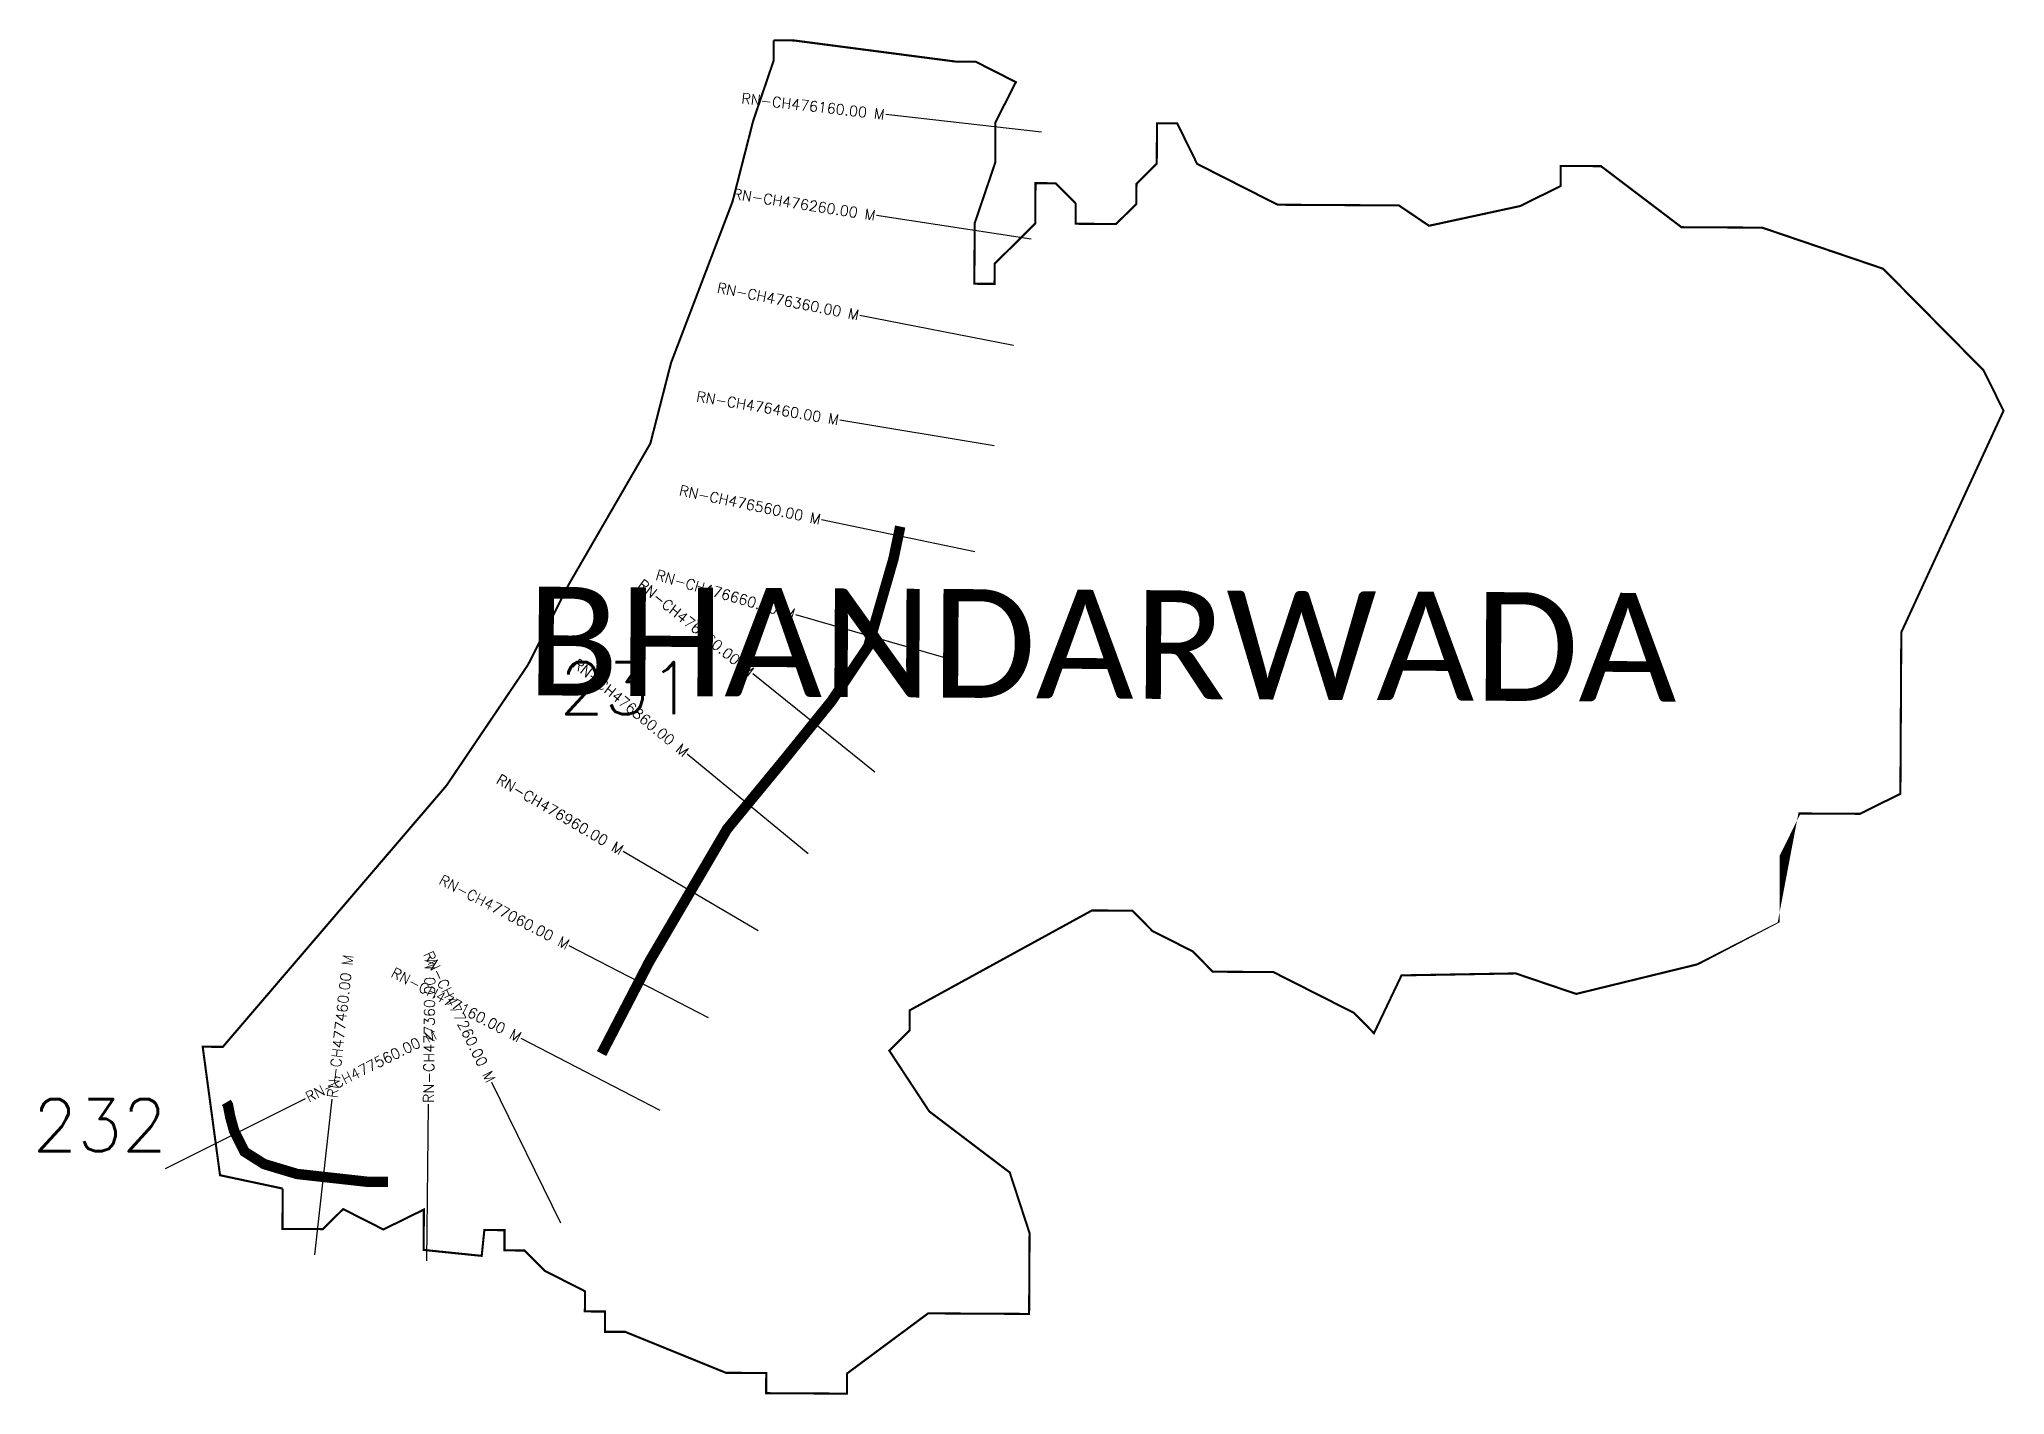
# Model space of a CAD drawing. Header units: metres. Extents: x 312637 to 314519, y 1902204 to 1903501.
import ezdxf
from ezdxf.enums import TextEntityAlignment as Align

# ---------------------------------------------------------------- set-up
doc = ezdxf.new("R2010")
doc.units = ezdxf.units.M
for name, color, linetype in [('ARTIFICIALLY PROTECTED', 4, 'Continuous'), ('CS', 134, 'Continuous'), ('CSMark', 6, 'Continuous'), ('VILLAGE NAME', 250, 'Continuous')]:
    doc.layers.add(name, color=color, linetype=linetype)
doc.styles.get("Standard").update_dxf_attribs({"font": 'simplex.shx'})

msp = doc.modelspace()

# ---------------------------------------------------------------- linework, layer by layer
at = {"color": 6, "const_width": 2, "flags": 128}
for points in [[(313340.6875141465, 1903500.429345704), (313360.0589936492, 1903500.319866607), (313514.631686147, 1903480.132191677), (313533.945167208, 1903480.023040361), (313572.4974941654, 1903460.444689194), (313552.9308665409, 1903421.915447421), (313552.7122361282, 1903383.230486857), (313533.070973339, 1903325.341196548), (313532.7431916103, 1903267.342754923), (313552.0566726718, 1903267.233603608), (313552.1658239873, 1903286.547084669), (313591.0694149637, 1903325.01341482), (313591.2880453764, 1903363.698375383), (313610.6015264374, 1903363.589224068), (313629.8635268429, 1903344.108265468), (313629.7543755274, 1903324.794784407), (313668.4393360912, 1903324.576153994), (313687.8619684677, 1903343.78048374), (313687.9714475649, 1903363.151963243), (313707.3940799414, 1903382.356292988), (313707.6127103542, 1903421.041253552), (313726.9841898568, 1903420.931774455), (313746.0790405052, 1903382.137662576), (313823.1723327783, 1903343.015768968), (313939.2272144695, 1903342.35987773), (313968.0882847455, 1903322.882669696), (314055.2242616098, 1903341.733313494), (314094.0185373799, 1903360.857163364), (314094.1276886953, 1903380.170644425), (314132.7546508175, 1903379.952341794), (314209.7967902168, 1903321.516639343), (314287.1087129026, 1903321.0797063), (314402.8869657394, 1903281.73918228), (314499.023955787, 1903184.50936795), (314518.1771326587, 1903145.772926731), (314420.291754873, 1902933.639053434), (314419.417561004, 1902778.957209621), (314380.623121343, 1902759.804360531), (314322.6246797183, 1902760.132142259), (314302.983416929, 1902702.24285195), (314302.9834169291, 1902644.244410325), (314225.1218232093, 1902615.682450338), (314108.9610490957, 1902587.338792982), (314051.0717587864, 1902606.980055771), (313941.7468028101, 1902605.101588091), (313915.375614306, 1902549.7466567), (313896.1716123422, 1902569.227287518), (313819.0199938457, 1902608.291510466), (313761.021552221, 1902608.619292194), (313741.8175502571, 1902628.099923012), (313703.2417410089, 1902647.632034486), (313684.0374112633, 1902667.054666862), (313645.3524506996, 1902667.273297275), (313470.8110414661, 1902571.631238712), (313470.701562369, 1902552.25975921), (313451.2789299924, 1902533.055429464), (313489.5781103863, 1902474.838685208), (313566.6202497856, 1902416.402982758), (313585.6059491184, 1902358.295389818), (313585.1686882931, 1902280.925468691), (313488.4852861046, 1902281.471880832), (313410.8455816906, 1902223.91037225), (313410.7364303751, 1902204.596891189), (313333.3665092477, 1902205.034152015), (313333.4756605631, 1902224.347633076), (313294.8486984411, 1902224.565935707), (313198.3839266652, 1902263.797308411), (313179.0124471626, 1902263.797308412), (313179.122217186, 1902283.220265073), (313159.808117417, 1902283.329419885), (313159.9172687325, 1902302.642900946), (313121.341787266, 1902322.233010862), (313102.1374575204, 1902341.655643238), (313082.8239764594, 1902341.764794553), (313082.8239764594, 1902361.136892784), (313063.5619760539, 1902361.245753153), (313061.0337201842, 1902336.519128039), (313005.4540553319, 1902342.202055379), (313005.6726857446, 1902380.887015943), (312966.8785738655, 1902361.792165294), (312928.3607630588, 1902381.323948986), (312908.8801322407, 1902362.119947023), (312870.2531701186, 1902362.338249653), (312870.4714727495, 1902400.965211776)], [(313027.2809666846, 1902786.824954442), (313105.3064512684, 1902902.384576866), (313144.4283448758, 1902979.47786914), (313222.5053101152, 1903114.409298848), (313242.3137226615, 1903191.611742437), (313301.1863581554, 1903345.965804522), (313320.9371000418, 1903423.226574334), (313340.578362831, 1903481.115864643), (313340.6875141465, 1903500.429345704)], [(312870.4714727495, 1902400.965211776), (312810.4774917513, 1902413.743776463), (312793.8665941756, 1902536.770835353), (312813.1800752367, 1902536.661684038), (313027.2809666846, 1902786.824954442), (313027.2809666846, 1902786.824954442), (313027.2809666846, 1902786.824954442)]]:
    msp.add_lwpolyline(points, dxfattribs=at)
at = {"layer": 'ARTIFICIALLY PROTECTED', "const_width": 10, "flags": 128}
for points in [[(313461.7650854607, 1903034.87610095), (313455.3153097297, 1903004.000394031), (313431.0938955832, 1902920.073439512), (313396.1077453123, 1902867.888255069), (313350.4947906245, 1902811.455699782), (313295.9454990709, 1902745.207320892), (313221.6315109366, 1902618.536882314), (313175.8332399519, 1902530.221521032)], [(312971.2774310566, 1902407.304755376), (312950.9983355777, 1902407.522684254), (312884.1673917829, 1902414.955962867), (312852.5560211489, 1902424.468889092), (312833.8609697044, 1902436.359857054), (312824.0041576771, 1902456.064878832), (312820.3133476993, 1902469.289129455), (312818.0405059901, 1902480.915111285), (312816.5125179788, 1902483.517156623)]]:
    msp.add_lwpolyline(points, dxfattribs=at)
at = {"layer": 'CS'}
for p, q in [((313596.9233772546, 1903412.371484245), (313447.8856925973, 1903429.335226521)), ((313587.1994280686, 1903309.97570561), (313438.9191170051, 1903332.624090782)), ((313570.2699327729, 1903208.252182047), (313423.0682026235, 1903237.090535693)), ((313551.8631571962, 1903112.120867436), (313403.9061045215, 1903136.792927824)), ((313533.3473697217, 1903010.765248365), (313386.5167897516, 1903041.437398365)), ((313505.9064790299, 1902908.817931422), (313361.7882990529, 1902950.410601451)), ((313437.3121032938, 1902799.555756167), (313320.6540912819, 1902893.847368908)), ((313373.6353772288, 1902721.569808433), (313257.8388109797, 1902816.917358192)), ((313325.7882860014, 1902647.85917464), (313196.4098464075, 1902723.761871353)), ((313278.0819728287, 1902564.476675479), (313144.9219485338, 1902633.530335265)), ((313232.0461999415, 1902475.703326027), (313098.8861754551, 1902544.756985443)), ((312758.1390859709, 1902420.090983453), (312892.2914497392, 1902487.196447429)), ((312901.2266864925, 1902337.596053635), (312917.8082021201, 1902486.676747689)), ((313136.7351542896, 1902367.953667325), (313070.670037786, 1902502.62140801)), ((313008.4523492103, 1902331.90092526), (313010.0642275975, 1902481.892264503))]:
    msp.add_line(p, q, dxfattribs=at)

# ---------------------------------------------------------------- texts
at = {"char_height": 50, "attachment_point": 1}
for s, insert in [('231', (313135.6239556944, 1902905.102149992)), ('232', (312631.0143772482, 1902486.722450425))]:
    msp.add_mtext_dynamic_manual_height_columns(s, width=84.3741295307409, gutter_width=1, heights=[74.18822369209585], dxfattribs=dict(at, insert=insert))
at = {"layer": 'CSMark'}
for s, rotation, p in [('RN-CH476160.00 M', 353.5064354556388, (313446.8921080329, 1903429.448318136)), ('RN-CH476260.00 M', 351.3157415149498, (313437.930581598, 1903332.775080017)), ('RN-CH476360.00 M', 348.9155469006235, (313422.0868577558, 1903237.282791384)), ('RN-CH476460.00 M', 350.5329486629528, (313402.9197241703, 1903136.957408227)), ('RN-CH476560.00 M', 348.200881023873, (313385.5379192185, 1903041.641879365)), ('RN-CH476760.00 M', 321.0522994790496, (313319.8763712018, 1902894.47597966)), ('RN-CH476660.00 M', 343.9018001514209, (313360.8275111864, 1902950.687885917)), ('RN-CH476860.00 M', 320.5317649402183, (313257.0668338714, 1902817.553008523)), ('RN-CH476960.00 M', 329.6010486423724, (313195.5473234769, 1902724.267889331)), ('RN-CH477060.00 M', 332.5898063032972, (313144.0342150385, 1902633.990692997)), ('RN-CH477260.00 M', 296.1315823414925, (313070.229603676, 1902503.519192948)), ('RN-CH477160.00 M', 332.5898064623287, (313097.9984419585, 1902545.217343172))]:
    msp.add_text(s, height=10, rotation=rotation, dxfattribs=at).set_placement(p, align=Align.MIDDLE_RIGHT)
for s, rotation, p in [('RN-CH477460.00 M', 83.65335670121586, (312917.9187455576, 1902487.670618982)), ('RN-CH477360.00 M', 89.38429595886802, (313010.0749734534, 1902482.892206765)), ('RN-CH477560.00 M', 26.57505528714489, (312893.1857988311, 1902487.643817188))]:
    msp.add_text(s, height=10, rotation=rotation, dxfattribs=at).set_placement(p, align=Align.MIDDLE_LEFT)
at = {"layer": 'VILLAGE NAME', "insert": (313104.4847392122, 1902977.330681081), "char_height": 104.0416438457374, "attachment_point": 1, "rotation": 359.6761928570305}
msp.add_mtext_dynamic_manual_height_columns('{\\fCalibri|b0|i0|c0|p34;BHANDARWADA}', width=1397.375841559222, gutter_width=520.2082192286867, heights=[0], dxfattribs=at)

doc.saveas('drawing.dxf')
